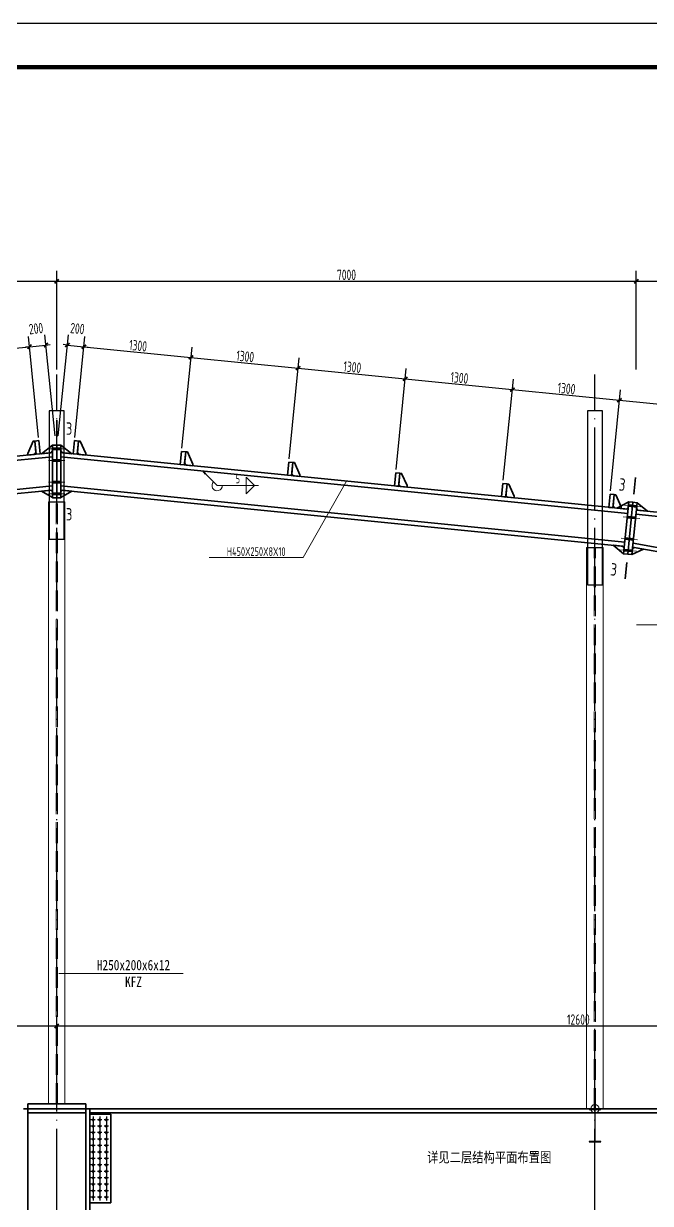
# Model space of a CAD drawing. Extents: x 19118 to 566552, y -1188739 to 92943.
# Drawn here: x 161903 to 177042, y -936122 to -907626 of the extents above; entities that cross this region are included whole.
import ezdxf
from ezdxf.enums import TextEntityAlignment as Align

# ---------------------------------------------------------------- set-up
doc = ezdxf.new("R2010")
doc.units = 0
doc.header["$LTSCALE"] = 1000
doc.header["$MEASUREMENT"] = 0
doc.linetypes.add('DASH', pattern=[0.35, 0.25, -0.1])
doc.linetypes.add('DOTE', pattern=[2.42, 2, -0.2, 0.02, -0.2])
doc.layers.get('0').update_dxf_attribs({"linetype": 'CONTINUOUS'})
doc.layers.get('Defpoints').update_dxf_attribs({"linetype": 'CONTINUOUS'})
for name, color, linetype in [('10', 7, 'CONTINUOUS'), ('510', 253, 'CONTINUOUS'), ('BEAM_CON', 4, 'CONTINUOUS'), ('DOTE', 9, 'DOTE'), ('PUB_TITLE', 4, 'CONTINUOUS'), ('水平支撑', 4, 'CONTINUOUS')]:
    doc.layers.add(name, color=color, linetype=linetype)
for name, color, linetype, lineweight in [('114', 2, 'CONTINUOUS', 18), ('14', 2, 'CONTINUOUS', 35), ('字符串标注', 9, 'CONTINUOUS', 18), ('尺寸标注', 9, 'CONTINUOUS', 18), ('尺寸标注-12', 2, 'CONTINUOUS', 35), ('柱子', 3, 'CONTINUOUS', 35), ('焊缝标注', 9, 'CONTINUOUS', 18), ('索引符号标注', 9, 'CONTINUOUS', 18)]:
    doc.layers.add(name, color=color, linetype=linetype, lineweight=lineweight)
doc.layers.add('柱构件', color=7, linetype='CONTINUOUS', lineweight=25, true_color=0xffff94)
doc.styles.add('PkpmHz', font='Pkpmeng', dxfattribs={"width": 0.7, "bigfont": 'hztxt'})
doc.styles.add('宋体', font='SimSun.ttf', dxfattribs={"width": 0.8})
doc.dimstyles.new('Pkpm_1.00', dxfattribs={"dimtxt": 250, "dimasz": 100, "dimexe": 250, "dimexo": 0.0625, "dimgap": 30, "dimtad": 1, "dimdec": 0, "dimrnd": 5, "dimzin": 0, "dimdsep": 46, "dimtxsty": 'PkpmHz', "dimblk1": 'ARCHTICK', "dimblk2": 'ARCHTICK', "dimsah": 1, "dimcen": 0.09, "dimadec": 0, "dimazin": 0, "dimtfac": 1, "dimtdec": 0, "dimtmove": 2, "dimatfit": 1, "dimfxl": 1, "dimtolj": 1, "dimtzin": 0, "dimarcsym": 0})

# ---------------------------------------------------------------- blocks, each defined once
blk = doc.blocks.new('_ArchTick')
at = {"color": 0, "linetype": 'ByBlock', "const_width": 0.4}
blk.add_lwpolyline([(-0.5, -0.5), (0.5, 0.5)], dxfattribs=at)
blk = doc.blocks.new('*D74')
at = {"layer": 'Defpoints', "color": 0, "linetype": 'Continuous'}
for p in [(159462, -933837), (162702, -933837), (162702, -949177)]:
    blk.add_point(p, dxfattribs=at)
at = {"layer": '尺寸标注', "color": 0, "linetype": 'Continuous', "lineweight": -2}
for p, q in [((160162, -933837), (159212, -933837)), ((159462, -949177), (159462, -933837)), ((160162, -949177), (159212, -949177))]:
    blk.add_line(p, q, dxfattribs=at)
at = {"layer": '尺寸标注', "color": 0, "linetype": 'Continuous', "lineweight": -2, "xscale": 100, "yscale": 100, "zscale": 100}
for p, rotation in [((159462, -933837), 90), ((159462, -949177), 270)]:
    blk.add_blockref('_ArchTick', p, dxfattribs=dict(at, rotation=rotation))
at = {"layer": '尺寸标注', "color": 0, "linetype": 'Continuous', "insert": (159307, -941507), "char_height": 250, "attachment_point": 5, "rotation": 90, "style": 'PkpmHz'}
blk.add_mtext('\\A1;7800', dxfattribs=at)
blk = doc.blocks.new('*D78')
at = {"layer": 'Defpoints', "color": 0, "linetype": 'Continuous'}
for p in [(162702, -931837), (136702, -933837), (162702, -933837)]:
    blk.add_point(p, dxfattribs=at)
at = {"layer": '尺寸标注', "color": 0, "linetype": 'Continuous', "lineweight": -2}
for p, q in [((136702, -933537), (136702, -931587)), ((136702, -931837), (162702, -931837)), ((162702, -933537), (162702, -931587))]:
    blk.add_line(p, q, dxfattribs=at)
at = {"layer": '尺寸标注', "color": 0, "linetype": 'Continuous', "lineweight": -2, "xscale": 100, "yscale": 100, "zscale": 100, "rotation": 180}
blk.add_blockref('_ArchTick', (136702, -931837), dxfattribs=at)
at = {"layer": '尺寸标注', "color": 0, "linetype": 'Continuous', "lineweight": -2, "xscale": 100, "yscale": 100, "zscale": 100}
blk.add_blockref('_ArchTick', (162702, -931837), dxfattribs=at)
at = {"layer": '尺寸标注', "color": 0, "linetype": 'Continuous', "insert": (149702, -931682), "char_height": 250, "attachment_point": 5, "style": 'PkpmHz'}
blk.add_mtext('\\A1;13000', dxfattribs=at)
blk = doc.blocks.new('*D79')
at = {"layer": 'Defpoints', "color": 0, "linetype": 'Continuous'}
for p in [(187902, -931837), (162702, -933837), (187902, -933837)]:
    blk.add_point(p, dxfattribs=at)
at = {"layer": '尺寸标注', "color": 0, "linetype": 'Continuous', "lineweight": -2}
for p, q in [((162702, -933537), (162702, -931587)), ((162702, -931837), (187902, -931837)), ((187902, -933537), (187902, -931587))]:
    blk.add_line(p, q, dxfattribs=at)
at = {"layer": '尺寸标注', "color": 0, "linetype": 'Continuous', "lineweight": -2, "xscale": 100, "yscale": 100, "zscale": 100, "rotation": 180}
blk.add_blockref('_ArchTick', (162702, -931837), dxfattribs=at)
at = {"layer": '尺寸标注', "color": 0, "linetype": 'Continuous', "lineweight": -2, "xscale": 100, "yscale": 100, "zscale": 100}
blk.add_blockref('_ArchTick', (187902, -931837), dxfattribs=at)
at = {"layer": '尺寸标注', "color": 0, "linetype": 'Continuous', "insert": (175302, -931682), "char_height": 250, "attachment_point": 5, "style": 'PkpmHz'}
blk.add_mtext('\\A1;12600', dxfattribs=at)
blk = doc.blocks.new('*D100')
at = {"layer": 'Defpoints', "color": 0, "linetype": 'Continuous'}
for p in [(162046, -915430), (162304, -918017), (159717, -918276)]:
    blk.add_point(p, dxfattribs=at)
at = {"layer": '尺寸标注-12', "color": 0, "linetype": 'Continuous', "lineweight": -2}
for p, q in [((162265, -917619), (162021, -915181)), ((159677, -917878), (159434, -915440)), ((159459, -915688), (162046, -915430))]:
    blk.add_line(p, q, dxfattribs=at)
at = {"layer": '尺寸标注-12', "color": 0, "linetype": 'Continuous', "lineweight": -2, "xscale": 100, "yscale": 100, "zscale": 100}
for p, rotation in [((162046, -915430), 5.710593224278472), ((159459, -915688), 185.7105932242785)]:
    blk.add_blockref('_ArchTick', p, dxfattribs=dict(at, rotation=rotation))
at = {"layer": '尺寸标注-12', "color": 0, "linetype": 'Continuous', "lineweight": 18, "insert": (160737, -915405), "char_height": 250, "attachment_point": 5, "rotation": 5.7106, "style": 'PkpmHz'}
blk.add_mtext('\\A1;1300', dxfattribs=at)
blk = doc.blocks.new('*D101')
at = {"layer": 'Defpoints', "color": 0, "linetype": 'Continuous'}
for p in [(162444, -915390), (162304, -918017), (162702, -917977)]:
    blk.add_point(p, dxfattribs=at)
at = {"layer": '尺寸标注-12', "color": 0, "linetype": 'Continuous', "lineweight": -2}
for p, q in [((162265, -917619), (162021, -915181)), ((162663, -917579), (162419, -915141)), ((162046, -915430), (161946, -915440)), ((162046, -915430), (162444, -915390)), ((162444, -915390), (162543, -915380))]:
    blk.add_line(p, q, dxfattribs=at)
at = {"layer": '尺寸标注-12', "color": 0, "linetype": 'Continuous', "lineweight": -2, "xscale": 100, "yscale": 100, "zscale": 100}
for p, rotation in [((162046, -915430), 5.710505959786545), ((162444, -915390), 185.7105059597865)]:
    blk.add_blockref('_ArchTick', p, dxfattribs=dict(at, rotation=rotation))
at = {"layer": '尺寸标注-12', "color": 0, "linetype": 'Continuous', "lineweight": 18, "insert": (162203, -914992), "char_height": 250, "attachment_point": 5, "rotation": 5.7105, "style": 'PkpmHz'}
blk.add_mtext('\\A1;200', dxfattribs=at)
blk = doc.blocks.new('*D102')
at = {"layer": 'Defpoints', "color": 0, "linetype": 'Continuous'}
for p in [(163359, -915430), (162702, -917977), (163100, -918017)]:
    blk.add_point(p, dxfattribs=at)
at = {"layer": '尺寸标注-12', "color": 0, "linetype": 'Continuous', "lineweight": -2}
for p, q in [((162742, -917579), (162986, -915141)), ((163140, -917619), (163384, -915181)), ((162961, -915390), (162862, -915380)), ((162961, -915390), (163359, -915430)), ((163359, -915430), (163459, -915440))]:
    blk.add_line(p, q, dxfattribs=at)
at = {"layer": '尺寸标注-12', "color": 0, "linetype": 'Continuous', "lineweight": -2, "xscale": 100, "yscale": 100, "zscale": 100}
for p, rotation in [((162961, -915390), 354.2894940402135), ((163359, -915430), 174.2894940402134)]:
    blk.add_blockref('_ArchTick', p, dxfattribs=dict(at, rotation=rotation))
at = {"layer": '尺寸标注-12', "color": 0, "linetype": 'Continuous', "lineweight": 18, "insert": (163202, -914992), "char_height": 250, "attachment_point": 5, "rotation": 354.2895, "style": 'PkpmHz'}
blk.add_mtext('\\A1;200', dxfattribs=at)
blk = doc.blocks.new('*D103')
at = {"layer": 'Defpoints', "color": 0, "linetype": 'Continuous'}
for p in [(165946, -915688), (163100, -918017), (165687, -918276)]:
    blk.add_point(p, dxfattribs=at)
at = {"layer": '尺寸标注-12', "color": 0, "linetype": 'Continuous', "lineweight": -2}
for p, q in [((163140, -917619), (163384, -915181)), ((163359, -915430), (165946, -915688)), ((165727, -917878), (165971, -915440))]:
    blk.add_line(p, q, dxfattribs=at)
at = {"layer": '尺寸标注-12', "color": 0, "linetype": 'Continuous', "lineweight": -2, "xscale": 100, "yscale": 100, "zscale": 100}
for p, rotation in [((163359, -915430), 174.2894067757216), ((165946, -915688), 354.2894067757215)]:
    blk.add_blockref('_ArchTick', p, dxfattribs=dict(at, rotation=rotation))
at = {"layer": '尺寸标注-12', "color": 0, "linetype": 'Continuous', "lineweight": 18, "insert": (164668, -915405), "char_height": 250, "attachment_point": 5, "rotation": 354.2894, "style": 'PkpmHz'}
blk.add_mtext('\\A1;1300', dxfattribs=at)
blk = doc.blocks.new('*D104')
at = {"layer": 'Defpoints', "color": 0, "linetype": 'Continuous'}
for p in [(168533, -915947), (165687, -918276), (168275, -918534)]:
    blk.add_point(p, dxfattribs=at)
at = {"layer": '尺寸标注-12', "color": 0, "linetype": 'Continuous', "lineweight": -2}
for p, q in [((165727, -917878), (165971, -915440)), ((165946, -915688), (168533, -915947)), ((168314, -918136), (168558, -915698))]:
    blk.add_line(p, q, dxfattribs=at)
at = {"layer": '尺寸标注-12', "color": 0, "linetype": 'Continuous', "lineweight": -2, "xscale": 100, "yscale": 100, "zscale": 100}
for p, rotation in [((165946, -915688), 174.2894067757216), ((168533, -915947), 354.2894067757215)]:
    blk.add_blockref('_ArchTick', p, dxfattribs=dict(at, rotation=rotation))
at = {"layer": '尺寸标注-12', "color": 0, "linetype": 'Continuous', "lineweight": 18, "insert": (167255, -915664), "char_height": 250, "attachment_point": 5, "rotation": 354.2894, "style": 'PkpmHz'}
blk.add_mtext('\\A1;1300', dxfattribs=at)
blk = doc.blocks.new('*D105')
at = {"layer": 'Defpoints', "color": 0, "linetype": 'Continuous'}
for p in [(171120, -916206), (168275, -918534), (170862, -918793)]:
    blk.add_point(p, dxfattribs=at)
at = {"layer": '尺寸标注-12', "color": 0, "linetype": 'Continuous', "lineweight": -2}
for p, q in [((168314, -918136), (168558, -915698)), ((168533, -915947), (171120, -916206)), ((170901, -918395), (171145, -915957))]:
    blk.add_line(p, q, dxfattribs=at)
at = {"layer": '尺寸标注-12', "color": 0, "linetype": 'Continuous', "lineweight": -2, "xscale": 100, "yscale": 100, "zscale": 100}
for p, rotation in [((168533, -915947), 174.2894067757216), ((171120, -916206), 354.2894067757215)]:
    blk.add_blockref('_ArchTick', p, dxfattribs=dict(at, rotation=rotation))
at = {"layer": '尺寸标注-12', "color": 0, "linetype": 'Continuous', "lineweight": 18, "insert": (169842, -915922), "char_height": 250, "attachment_point": 5, "rotation": 354.2894, "style": 'PkpmHz'}
blk.add_mtext('\\A1;1300', dxfattribs=at)
blk = doc.blocks.new('*D106')
at = {"layer": 'Defpoints', "color": 0, "linetype": 'Continuous'}
for p in [(173707, -916465), (170862, -918793), (173449, -919052)]:
    blk.add_point(p, dxfattribs=at)
at = {"layer": '尺寸标注-12', "color": 0, "linetype": 'Continuous', "lineweight": -2}
for p, q in [((170901, -918395), (171145, -915957)), ((171120, -916206), (173707, -916465)), ((173489, -918654), (173732, -916216))]:
    blk.add_line(p, q, dxfattribs=at)
at = {"layer": '尺寸标注-12', "color": 0, "linetype": 'Continuous', "lineweight": -2, "xscale": 100, "yscale": 100, "zscale": 100}
for p, rotation in [((171120, -916206), 174.2894067757216), ((173707, -916465), 354.2894067757215)]:
    blk.add_blockref('_ArchTick', p, dxfattribs=dict(at, rotation=rotation))
at = {"layer": '尺寸标注-12', "color": 0, "linetype": 'Continuous', "lineweight": 18, "insert": (172429, -916181), "char_height": 250, "attachment_point": 5, "rotation": 354.2894, "style": 'PkpmHz'}
blk.add_mtext('\\A1;1300', dxfattribs=at)
blk = doc.blocks.new('*D107')
at = {"layer": 'Defpoints', "color": 0, "linetype": 'Continuous'}
for p in [(176295, -916723), (173449, -919052), (176036, -919310)]:
    blk.add_point(p, dxfattribs=at)
at = {"layer": '尺寸标注-12', "color": 0, "linetype": 'Continuous', "lineweight": -2}
for p, q in [((173489, -918654), (173732, -916216)), ((173707, -916465), (176295, -916723)), ((176076, -918912), (176319, -916475))]:
    blk.add_line(p, q, dxfattribs=at)
at = {"layer": '尺寸标注-12', "color": 0, "linetype": 'Continuous', "lineweight": -2, "xscale": 100, "yscale": 100, "zscale": 100}
for p, rotation in [((173707, -916465), 174.2894067757216), ((176295, -916723), 354.2894067757215)]:
    blk.add_blockref('_ArchTick', p, dxfattribs=dict(at, rotation=rotation))
at = {"layer": '尺寸标注-12', "color": 0, "linetype": 'Continuous', "lineweight": 18, "insert": (175016, -916440), "char_height": 250, "attachment_point": 5, "rotation": 354.2894, "style": 'PkpmHz'}
blk.add_mtext('\\A1;1300', dxfattribs=at)
blk = doc.blocks.new('*D108')
at = {"layer": 'Defpoints', "color": 0, "linetype": 'Continuous'}
for p in [(178882, -916982), (176036, -919310), (178623, -919569)]:
    blk.add_point(p, dxfattribs=at)
at = {"layer": '尺寸标注-12', "color": 0, "linetype": 'Continuous', "lineweight": -2}
for p, q in [((176076, -918912), (176319, -916475)), ((176295, -916723), (178882, -916982)), ((178663, -919171), (178907, -916733))]:
    blk.add_line(p, q, dxfattribs=at)
at = {"layer": '尺寸标注-12', "color": 0, "linetype": 'Continuous', "lineweight": -2, "xscale": 100, "yscale": 100, "zscale": 100}
for p, rotation in [((176295, -916723), 174.2894067757216), ((178882, -916982), 354.2894067757215)]:
    blk.add_blockref('_ArchTick', p, dxfattribs=dict(at, rotation=rotation))
at = {"layer": '尺寸标注-12', "color": 0, "linetype": 'Continuous', "lineweight": 18, "insert": (177604, -916698), "char_height": 250, "attachment_point": 5, "rotation": 354.2894, "style": 'PkpmHz'}
blk.add_mtext('\\A1;1300', dxfattribs=at)
blk = doc.blocks.new('*D38')
at = {"layer": 'Defpoints', "color": 0, "linetype": 'Continuous'}
for p in [(162702, -913849), (148702, -915977), (162702, -915977)]:
    blk.add_point(p, dxfattribs=at)
at = {"layer": '尺寸标注', "color": 0, "linetype": 'Continuous', "lineweight": -2}
for p, q in [((148702, -915977), (148702, -913599)), ((162702, -915977), (162702, -913599)), ((148702, -913849), (162702, -913849))]:
    blk.add_line(p, q, dxfattribs=at)
at = {"layer": '尺寸标注', "color": 0, "linetype": 'Continuous', "lineweight": -2, "xscale": 100, "yscale": 100, "zscale": 100, "rotation": 180}
blk.add_blockref('_ArchTick', (148702, -913849), dxfattribs=at)
at = {"layer": '尺寸标注', "color": 0, "linetype": 'Continuous', "lineweight": -2, "xscale": 100, "yscale": 100, "zscale": 100}
blk.add_blockref('_ArchTick', (162702, -913849), dxfattribs=at)
at = {"layer": '尺寸标注', "color": 0, "linetype": 'Continuous', "insert": (155702, -913694), "char_height": 250, "attachment_point": 5, "style": 'PkpmHz'}
blk.add_mtext('\\A1;7000', dxfattribs=at)
blk = doc.blocks.new('*D39')
at = {"layer": 'Defpoints', "color": 0, "linetype": 'Continuous'}
for p in [(176702, -913849), (162702, -915977), (176702, -915977)]:
    blk.add_point(p, dxfattribs=at)
at = {"layer": '尺寸标注', "color": 0, "linetype": 'Continuous', "lineweight": -2}
for p, q in [((162702, -915977), (162702, -913599)), ((176702, -915977), (176702, -913599)), ((162702, -913849), (176702, -913849))]:
    blk.add_line(p, q, dxfattribs=at)
at = {"layer": '尺寸标注', "color": 0, "linetype": 'Continuous', "lineweight": -2, "xscale": 100, "yscale": 100, "zscale": 100, "rotation": 180}
blk.add_blockref('_ArchTick', (162702, -913849), dxfattribs=at)
at = {"layer": '尺寸标注', "color": 0, "linetype": 'Continuous', "lineweight": -2, "xscale": 100, "yscale": 100, "zscale": 100}
blk.add_blockref('_ArchTick', (176702, -913849), dxfattribs=at)
at = {"layer": '尺寸标注', "color": 0, "linetype": 'Continuous', "insert": (169702, -913694), "char_height": 250, "attachment_point": 5, "style": 'PkpmHz'}
blk.add_mtext('\\A1;7000', dxfattribs=at)
blk = doc.blocks.new('*D40')
at = {"layer": 'Defpoints', "color": 0, "linetype": 'Continuous'}
for p in [(188102, -913849), (176702, -915977), (188102, -915977)]:
    blk.add_point(p, dxfattribs=at)
at = {"layer": '尺寸标注', "color": 0, "linetype": 'Continuous', "lineweight": -2}
for p, q in [((176702, -915977), (176702, -913599)), ((188102, -915977), (188102, -913599)), ((176702, -913849), (188102, -913849))]:
    blk.add_line(p, q, dxfattribs=at)
at = {"layer": '尺寸标注', "color": 0, "linetype": 'Continuous', "lineweight": -2, "xscale": 100, "yscale": 100, "zscale": 100, "rotation": 180}
blk.add_blockref('_ArchTick', (176702, -913849), dxfattribs=at)
at = {"layer": '尺寸标注', "color": 0, "linetype": 'Continuous', "lineweight": -2, "xscale": 100, "yscale": 100, "zscale": 100}
blk.add_blockref('_ArchTick', (188102, -913849), dxfattribs=at)
at = {"layer": '尺寸标注', "color": 0, "linetype": 'Continuous', "insert": (182402, -913694), "char_height": 250, "attachment_point": 5, "style": 'PkpmHz'}
blk.add_mtext('\\A1;5700', dxfattribs=at)

msp = doc.modelspace()

# ---------------------------------------------------------------- hatches: boundary and pattern name
at = {"layer": '10'}
for points in [[(163582.33, -934067.43), (163556.08, -934101.55), (163582.33, -934135.68), (163608.58, -934101.55), (163582.33, -934067.43)], [(163742.33, -934067.43), (163716.08, -934101.55), (163742.33, -934135.68), (163768.58, -934101.55), (163742.33, -934067.43)], [(163902.33, -934067.43), (163876.08, -934101.55), (163902.33, -934135.68), (163928.58, -934101.55), (163902.33, -934067.43)], [(163582.33, -934223.35), (163556.08, -934257.48), (163582.33, -934291.6), (163608.58, -934257.48), (163582.33, -934223.35)], [(163582.33, -934379.27), (163556.08, -934413.4), (163582.33, -934447.52), (163608.58, -934413.4), (163582.33, -934379.27)], [(163742.33, -934223.35), (163716.08, -934257.48), (163742.33, -934291.6), (163768.58, -934257.48), (163742.33, -934223.35)], [(163742.33, -934379.27), (163716.08, -934413.4), (163742.33, -934447.52), (163768.58, -934413.4), (163742.33, -934379.27)], [(163902.33, -934223.35), (163876.08, -934257.48), (163902.33, -934291.6), (163928.58, -934257.48), (163902.33, -934223.35)], [(163902.33, -934379.27), (163876.08, -934413.4), (163902.33, -934447.52), (163928.58, -934413.4), (163902.33, -934379.27)], [(163582.33, -934535.19), (163556.08, -934569.32), (163582.33, -934603.44), (163608.58, -934569.32), (163582.33, -934535.19)], [(163742.33, -934535.19), (163716.08, -934569.32), (163742.33, -934603.44), (163768.58, -934569.32), (163742.33, -934535.19)], [(163902.33, -934535.19), (163876.08, -934569.32), (163902.33, -934603.44), (163928.58, -934569.32), (163902.33, -934535.19)], [(163582.33, -934691.11), (163556.08, -934725.24), (163582.33, -934759.36), (163608.58, -934725.24), (163582.33, -934691.11)], [(163582.33, -934847.04), (163556.08, -934881.16), (163582.33, -934915.29), (163608.58, -934881.16), (163582.33, -934847.04)], [(163742.33, -934691.11), (163716.08, -934725.24), (163742.33, -934759.36), (163768.58, -934725.24), (163742.33, -934691.11)], [(163742.33, -934847.04), (163716.08, -934881.16), (163742.33, -934915.29), (163768.58, -934881.16), (163742.33, -934847.04)], [(163902.33, -934691.11), (163876.08, -934725.24), (163902.33, -934759.36), (163928.58, -934725.24), (163902.33, -934691.11)], [(163902.33, -934847.04), (163876.08, -934881.16), (163902.33, -934915.29), (163928.58, -934881.16), (163902.33, -934847.04)], [(163582.33, -935002.95), (163556.08, -935037.08), (163582.33, -935071.2), (163608.58, -935037.08), (163582.33, -935002.95)], [(163582.33, -935158.88), (163556.08, -935193), (163582.33, -935227.13), (163608.58, -935193), (163582.33, -935158.88)], [(163742.33, -935002.95), (163716.08, -935037.08), (163742.33, -935071.2), (163768.58, -935037.08), (163742.33, -935002.95)], [(163742.33, -935158.88), (163716.08, -935193), (163742.33, -935227.13), (163768.58, -935193), (163742.33, -935158.88)], [(163902.33, -935002.95), (163876.08, -935037.08), (163902.33, -935071.2), (163928.58, -935037.08), (163902.33, -935002.95)], [(163902.33, -935158.88), (163876.08, -935193), (163902.33, -935227.13), (163928.58, -935193), (163902.33, -935158.88)], [(163582.33, -935314.8), (163556.08, -935348.92), (163582.33, -935383.04), (163608.58, -935348.92), (163582.33, -935314.8)], [(163582.33, -935470.71), (163556.08, -935504.84), (163582.33, -935538.96), (163608.58, -935504.84), (163582.33, -935470.71)], [(163742.33, -935314.8), (163716.08, -935348.92), (163742.33, -935383.04), (163768.58, -935348.92), (163742.33, -935314.8)], [(163742.33, -935470.71), (163716.08, -935504.84), (163742.33, -935538.96), (163768.58, -935504.84), (163742.33, -935470.71)], [(163902.33, -935314.8), (163876.08, -935348.92), (163902.33, -935383.04), (163928.58, -935348.92), (163902.33, -935314.8)], [(163902.33, -935470.71), (163876.08, -935504.84), (163902.33, -935538.96), (163928.58, -935504.84), (163902.33, -935470.71)], [(163582.33, -935626.64), (163556.08, -935660.76), (163582.33, -935694.89), (163608.58, -935660.76), (163582.33, -935626.64)], [(163582.33, -935782.55), (163556.08, -935816.68), (163582.33, -935850.8), (163608.58, -935816.68), (163582.33, -935782.55)], [(163742.33, -935626.64), (163716.08, -935660.76), (163742.33, -935694.89), (163768.58, -935660.76), (163742.33, -935626.64)], [(163742.33, -935782.55), (163716.08, -935816.68), (163742.33, -935850.8), (163768.58, -935816.68), (163742.33, -935782.55)], [(163902.33, -935626.64), (163876.08, -935660.76), (163902.33, -935694.89), (163928.58, -935660.76), (163902.33, -935626.64)], [(163902.33, -935782.55), (163876.08, -935816.68), (163902.33, -935850.8), (163928.58, -935816.68), (163902.33, -935782.55)], [(163582.33, -935938.48), (163556.08, -935972.6), (163582.33, -936006.73), (163608.58, -935972.6), (163582.33, -935938.48)], [(163742.33, -935938.48), (163716.08, -935972.6), (163742.33, -936006.73), (163768.58, -935972.6), (163742.33, -935938.48)], [(163902.33, -935938.48), (163876.08, -935972.6), (163902.33, -936006.73), (163928.58, -935972.6), (163902.33, -935938.48)]]:
    msp.add_hatch(color=1, dxfattribs=at).paths.add_polyline_path(points)
at = {"layer": '焊缝标注'}
msp.add_hatch(color=256, dxfattribs=at).paths.add_polyline_path([(166225.12, -918429.87), (166284.99, -918511.35), (166306.26, -918490.2)])

# ---------------------------------------------------------------- linework, layer by layer
for p, q in [((162502.33, -919177.07), (162902.33, -919177.07)), ((175502.33, -920281.57), (175902.33, -920281.57)), ((175502.33, -933837.08), (175902.33, -933837.08))]:
    msp.add_line(p, q)
at = {"layer": '10', "color": 7, "lineweight": 35, "ltscale": 100}
for p, q in [((162702.35, -917207.08), (162702.35, -917607.07)), ((176680.44, -918590.99), (176640.64, -918989.01)), ((162702.35, -919677.07), (162702.35, -919277.07)), ((176435.68, -921038.79), (176475.48, -920640.77))]:
    msp.add_line(p, q, dxfattribs=at)
at = {"layer": '10', "ltscale": 100}
for p, q in [((163634.83, -934101.55), (163529.83, -934101.55)), ((163582.33, -934022.8), (163582.33, -934180.31)), ((163794.83, -934101.55), (163689.83, -934101.55)), ((163742.33, -934022.8), (163742.33, -934180.31)), ((163954.83, -934101.55), (163849.83, -934101.55)), ((163902.33, -934022.8), (163902.33, -934180.31)), ((163634.83, -934257.48), (163529.83, -934257.48)), ((163582.33, -934178.73), (163582.33, -934336.23)), ((163582.33, -934334.65), (163582.33, -934492.15)), ((163794.83, -934257.48), (163689.83, -934257.48)), ((163742.33, -934178.73), (163742.33, -934336.23)), ((163742.33, -934334.65), (163742.33, -934492.15)), ((163954.83, -934257.48), (163849.83, -934257.48)), ((163902.33, -934178.73), (163902.33, -934336.23)), ((163902.33, -934334.65), (163902.33, -934492.15)), ((163634.83, -934413.4), (163529.83, -934413.4)), ((163634.83, -934569.32), (163529.83, -934569.32)), ((163582.33, -934490.57), (163582.33, -934648.07)), ((163582.33, -934646.49), (163582.33, -934803.99)), ((163794.83, -934413.4), (163689.83, -934413.4)), ((163794.83, -934569.32), (163689.83, -934569.32)), ((163742.33, -934490.57), (163742.33, -934648.07)), ((163742.33, -934646.49), (163742.33, -934803.99)), ((163954.83, -934413.4), (163849.83, -934413.4)), ((163954.83, -934569.32), (163849.83, -934569.32)), ((163902.33, -934490.57), (163902.33, -934648.07)), ((163902.33, -934646.49), (163902.33, -934803.99)), ((163634.83, -934725.24), (163529.83, -934725.24)), ((163634.83, -934881.16), (163529.83, -934881.16)), ((163582.33, -934802.41), (163582.33, -934959.91)), ((163582.33, -934958.33), (163582.33, -935115.83)), ((163794.83, -934725.24), (163689.83, -934725.24)), ((163794.83, -934881.16), (163689.83, -934881.16)), ((163742.33, -934802.41), (163742.33, -934959.91)), ((163742.33, -934958.33), (163742.33, -935115.83)), ((163954.83, -934725.24), (163849.83, -934725.24)), ((163954.83, -934881.16), (163849.83, -934881.16)), ((163902.33, -934802.41), (163902.33, -934959.91)), ((163902.33, -934958.33), (163902.33, -935115.83)), ((163634.83, -935037.08), (163529.83, -935037.08)), ((163634.83, -935193), (163529.83, -935193)), ((163582.33, -935114.25), (163582.33, -935271.75)), ((163794.83, -935037.08), (163689.83, -935037.08)), ((163794.83, -935193), (163689.83, -935193)), ((163742.33, -935114.25), (163742.33, -935271.75)), ((163954.83, -935037.08), (163849.83, -935037.08)), ((163954.83, -935193), (163849.83, -935193)), ((163902.33, -935114.25), (163902.33, -935271.75)), ((163634.83, -935348.92), (163529.83, -935348.92)), ((163634.83, -935504.84), (163529.83, -935504.84)), ((163582.33, -935270.17), (163582.33, -935427.67)), ((163582.33, -935426.09), (163582.33, -935583.59)), ((163794.83, -935348.92), (163689.83, -935348.92)), ((163794.83, -935504.84), (163689.83, -935504.84)), ((163742.33, -935270.17), (163742.33, -935427.67)), ((163742.33, -935426.09), (163742.33, -935583.59)), ((163954.83, -935348.92), (163849.83, -935348.92)), ((163954.83, -935504.84), (163849.83, -935504.84)), ((163902.33, -935270.17), (163902.33, -935427.67)), ((163902.33, -935426.09), (163902.33, -935583.59)), ((163634.83, -935660.76), (163529.83, -935660.76)), ((163634.83, -935816.68), (163529.83, -935816.68)), ((163582.33, -935582.01), (163582.33, -935739.51)), ((163582.33, -935737.93), (163582.33, -935895.43)), ((163794.83, -935660.76), (163689.83, -935660.76)), ((163794.83, -935816.68), (163689.83, -935816.68)), ((163742.33, -935582.01), (163742.33, -935739.51)), ((163742.33, -935737.93), (163742.33, -935895.43)), ((163954.83, -935660.76), (163849.83, -935660.76)), ((163954.83, -935816.68), (163849.83, -935816.68)), ((163902.33, -935582.01), (163902.33, -935739.51)), ((163902.33, -935737.93), (163902.33, -935895.43)), ((163634.83, -935972.6), (163529.83, -935972.6)), ((163582.33, -935893.85), (163582.33, -936051.35)), ((163794.83, -935972.6), (163689.83, -935972.6)), ((163742.33, -935893.85), (163742.33, -936051.35)), ((163954.83, -935972.6), (163849.83, -935972.6)), ((163902.33, -935893.85), (163902.33, -936051.35))]:
    msp.add_line(p, q, dxfattribs=at)
at = {"layer": '10', "color": 1, "linetype": 'Continuous'}
for points in [[(163582.33, -934067.43), (163556.08, -934101.55), (163582.33, -934135.68), (163608.58, -934101.55)], [(163742.33, -934067.43), (163716.08, -934101.55), (163742.33, -934135.68), (163768.58, -934101.55)], [(163902.33, -934067.43), (163876.08, -934101.55), (163902.33, -934135.68), (163928.58, -934101.55)], [(163582.33, -934223.35), (163556.08, -934257.48), (163582.33, -934291.6), (163608.58, -934257.48)], [(163582.33, -934379.27), (163556.08, -934413.4), (163582.33, -934447.52), (163608.58, -934413.4)], [(163742.33, -934223.35), (163716.08, -934257.48), (163742.33, -934291.6), (163768.58, -934257.48)], [(163742.33, -934379.27), (163716.08, -934413.4), (163742.33, -934447.52), (163768.58, -934413.4)], [(163902.33, -934223.35), (163876.08, -934257.48), (163902.33, -934291.6), (163928.58, -934257.48)], [(163902.33, -934379.27), (163876.08, -934413.4), (163902.33, -934447.52), (163928.58, -934413.4)], [(163582.33, -934535.19), (163556.08, -934569.32), (163582.33, -934603.44), (163608.58, -934569.32)], [(163742.33, -934535.19), (163716.08, -934569.32), (163742.33, -934603.44), (163768.58, -934569.32)], [(163902.33, -934535.19), (163876.08, -934569.32), (163902.33, -934603.44), (163928.58, -934569.32)], [(163582.33, -934691.11), (163556.08, -934725.24), (163582.33, -934759.36), (163608.58, -934725.24)], [(163582.33, -934847.04), (163556.08, -934881.16), (163582.33, -934915.29), (163608.58, -934881.16)], [(163742.33, -934691.11), (163716.08, -934725.24), (163742.33, -934759.36), (163768.58, -934725.24)], [(163742.33, -934847.04), (163716.08, -934881.16), (163742.33, -934915.29), (163768.58, -934881.16)], [(163902.33, -934691.11), (163876.08, -934725.24), (163902.33, -934759.36), (163928.58, -934725.24)], [(163902.33, -934847.04), (163876.08, -934881.16), (163902.33, -934915.29), (163928.58, -934881.16)], [(163582.33, -935002.95), (163556.08, -935037.08), (163582.33, -935071.2), (163608.58, -935037.08)], [(163582.33, -935158.88), (163556.08, -935193), (163582.33, -935227.13), (163608.58, -935193)], [(163742.33, -935002.95), (163716.08, -935037.08), (163742.33, -935071.2), (163768.58, -935037.08)], [(163742.33, -935158.88), (163716.08, -935193), (163742.33, -935227.13), (163768.58, -935193)], [(163902.33, -935002.95), (163876.08, -935037.08), (163902.33, -935071.2), (163928.58, -935037.08)], [(163902.33, -935158.88), (163876.08, -935193), (163902.33, -935227.13), (163928.58, -935193)], [(163582.33, -935314.8), (163556.08, -935348.92), (163582.33, -935383.04), (163608.58, -935348.92)], [(163582.33, -935470.71), (163556.08, -935504.84), (163582.33, -935538.96), (163608.58, -935504.84)], [(163742.33, -935314.8), (163716.08, -935348.92), (163742.33, -935383.04), (163768.58, -935348.92)], [(163742.33, -935470.71), (163716.08, -935504.84), (163742.33, -935538.96), (163768.58, -935504.84)], [(163902.33, -935314.8), (163876.08, -935348.92), (163902.33, -935383.04), (163928.58, -935348.92)], [(163902.33, -935470.71), (163876.08, -935504.84), (163902.33, -935538.96), (163928.58, -935504.84)], [(163582.33, -935626.64), (163556.08, -935660.76), (163582.33, -935694.89), (163608.58, -935660.76)], [(163582.33, -935782.55), (163556.08, -935816.68), (163582.33, -935850.8), (163608.58, -935816.68)], [(163742.33, -935626.64), (163716.08, -935660.76), (163742.33, -935694.89), (163768.58, -935660.76)], [(163742.33, -935782.55), (163716.08, -935816.68), (163742.33, -935850.8), (163768.58, -935816.68)], [(163902.33, -935626.64), (163876.08, -935660.76), (163902.33, -935694.89), (163928.58, -935660.76)], [(163902.33, -935782.55), (163876.08, -935816.68), (163902.33, -935850.8), (163928.58, -935816.68)], [(163582.33, -935938.48), (163556.08, -935972.6), (163582.33, -936006.73), (163608.58, -935972.6)], [(163742.33, -935938.48), (163716.08, -935972.6), (163742.33, -936006.73), (163768.58, -935972.6)], [(163902.33, -935938.48), (163876.08, -935972.6), (163902.33, -936006.73), (163928.58, -935972.6)]]:
    msp.add_lwpolyline(points, close=True, dxfattribs=at)
at = {"layer": '114', "ltscale": 100}
for p, q in [((162502.35, -917897.07), (162902.35, -917897.07)), ((162502.35, -918177.59), (162902.35, -918177.59)), ((162502.35, -918701.08), (162902.35, -918701.08)), ((162502.35, -918981.57), (162902.35, -918981.57)), ((176412.79, -919257.67), (176810.8, -919297.47)), ((176384.92, -919536.29), (176782.94, -919576.09)), ((176333.19, -920053.71), (176731.19, -920093.51)), ((176305.32, -920332.32), (176703.33, -920372.12))]:
    msp.add_line(p, q, dxfattribs=at)
at = {"layer": '114', "color": 1, "lineweight": 70, "ltscale": 100}
for p, q in [((162602.35, -917897.07), (162802.35, -917897.07)), ((162602.35, -918177.59), (162802.35, -918177.59)), ((162602.35, -918701.08), (162802.35, -918701.08)), ((162602.35, -918981.57), (162802.35, -918981.57)), ((176512.29, -919267.62), (176711.3, -919287.52)), ((176484.42, -919546.24), (176683.44, -919566.14)), ((176432.68, -920063.66), (176631.69, -920083.56)), ((176404.82, -920342.27), (176603.83, -920362.16))]:
    msp.add_line(p, q, dxfattribs=at)
at = {"layer": '14', "ltscale": 100}
for p, q in [((162333.69, -918013.94), (162602.35, -917807.07)), ((162602.35, -919077.07), (162602.35, -917807.07)), ((162602.35, -917807.07), (162702.35, -917807.07)), ((162602.35, -917807.07), (162602.35, -917947.07)), ((162702.35, -919077.07), (162702.35, -917807.07)), ((162702.35, -917807.07), (162802.35, -917807.07)), ((162702.35, -917807.07), (162702.35, -919077.07)), ((162802.35, -917807.07), (162802.35, -919077.07)), ((162802.35, -917947.07), (162802.35, -917807.07)), ((162802.35, -917807.07), (163071.01, -918013.94)), ((162562.55, -917991.05), (162333.69, -918013.94)), ((162602.35, -917947.07), (162562.55, -917991.05)), ((162842.16, -917991.05), (162802.35, -917947.07)), ((163071.01, -918013.94), (162842.16, -917991.05)), ((162333.69, -918918.43), (162562.55, -918895.55)), ((162602.35, -919071.57), (162333.69, -918918.43)), ((162562.55, -918895.55), (162602.35, -918931.57)), ((162602.35, -918931.57), (162602.35, -919071.57)), ((162802.35, -918931.57), (162842.16, -918895.55)), ((163071.01, -918918.44), (162802.35, -919071.57)), ((162802.35, -919071.57), (162802.35, -918931.57)), ((162842.16, -918895.55), (163071.01, -918918.44)), ((162702.35, -919077.07), (162602.35, -919077.07)), ((162802.35, -919077.07), (162702.35, -919077.07)), ((176234.68, -919330.31), (176521.24, -919178.07)), ((176395.87, -920431.82), (176521.24, -919178.07)), ((176620.74, -919188.01), (176495.38, -920441.77)), ((176495.38, -920441.77), (176620.74, -919188.01)), ((176521.24, -919178.07), (176507.31, -919317.37)), ((176521.24, -919178.07), (176620.74, -919188.01)), ((176720.24, -919197.96), (176594.87, -920451.72)), ((176620.74, -919188.01), (176720.24, -919197.96)), ((176706.32, -919337.29), (176720.25, -919197.98)), ((176720.25, -919197.98), (176971, -919403.95)), ((176463.53, -919353.19), (176234.68, -919330.31)), ((176507.31, -919317.37), (176463.53, -919353.19)), ((176742.15, -919381.07), (176706.32, -919337.29)), ((176971, -919403.95), (176742.15, -919381.07)), ((176395.87, -920431.82), (176145.12, -920225.85)), ((176145.12, -920225.85), (176373.98, -920248.73)), ((176373.98, -920248.73), (176409.8, -920292.52)), ((176409.8, -920292.52), (176395.87, -920431.82)), ((176495.38, -920441.77), (176395.87, -920431.82)), ((176594.88, -920451.72), (176608.81, -920312.41)), ((176878.52, -920320.43), (176594.88, -920451.72)), ((176608.81, -920312.41), (176652.16, -920279.7)), ((176652.16, -920279.7), (176878.52, -920320.43)), ((176594.87, -920451.72), (176495.38, -920441.77)), ((162002.33, -933937.08), (162002.33, -933717.08)), ((162002.33, -933717.08), (163402.33, -933717.08)), ((163402.33, -933717.08), (163402.33, -933937.08)), ((162002.33, -933837.08), (163402.33, -933837.08)), ((163402.33, -933937.08), (162002.33, -933937.08)), ((163502.33, -936107.08), (163502.33, -933967.08)), ((163502.33, -933967.08), (164012.33, -933967.08)), ((164012.33, -933967.08), (164012.33, -936107.08)), ((164012.33, -936107.08), (163502.33, -936107.08))]:
    msp.add_line(p, q, dxfattribs=at)
at = {"layer": '510', "linetype": 'DASH', "lineweight": 5, "ltscale": 2}
for p, q in [((162686.33, -933717.08), (162686.33, -919177.07)), ((162718.33, -933717.08), (162718.33, -919177.07)), ((175686.33, -933837.08), (175686.33, -920281.57)), ((175718.33, -933837.08), (175718.33, -920281.57))]:
    msp.add_line(p, q, dxfattribs=at)
at = {"layer": 'BEAM_CON', "lineweight": 5}
for p, q in [((162502.33, -933717.08), (162502.33, -919177.07)), ((162902.33, -933717.08), (162902.33, -919177.07)), ((175502.33, -933837.08), (175502.33, -920281.57)), ((175902.33, -933837.08), (175902.33, -920281.57))]:
    msp.add_line(p, q, dxfattribs=at)
at = {"layer": 'DOTE', "color": 8}
for p, q in [((162702.33, -948421.75), (162702.33, -916101.05)), ((175702.33, -948421.75), (175702.33, -916101.05)), ((175702.33, -948421.75), (175702.33, -917511.7))]:
    msp.add_line(p, q, dxfattribs=at)
at = {"layer": 'PUB_TITLE'}
msp.add_lwpolyline([(77811.65, -969995.52), (210216.65, -969995.52), (210216.65, -907625.52), (77811.65, -907625.52)], close=True, dxfattribs=at)
at = {"layer": 'PUB_TITLE', "const_width": 105}
msp.add_lwpolyline([(80436.65, -968945.52), (209166.65, -968945.52), (209166.65, -908675.52), (80436.65, -908675.52)], close=True, dxfattribs=at)
at = {"layer": '字符串标注', "ltscale": 100}
for p, q in [((169702.33, -918677.08), (168658.81, -920520.25)), ((168658.81, -920520.25), (166383.81, -920520.25)), ((180205.8, -922147.21), (176705.8, -922147.21))]:
    msp.add_line(p, q, dxfattribs=at)
at = {"layer": '字符串标注'}
msp.add_line((162758.16, -930569.49), (165756.9, -930569.49), dxfattribs=at)
at = {"layer": '字符串标注', "ltscale": 100, "const_width": 10}
msp.add_lwpolyline([(169707.33, -918677.08, 1), (169697.33, -918677.08, 1)], format="xyb", close=True, dxfattribs=at)
at = {"layer": '字符串标注', "linetype": 'Continuous', "const_width": 10}
msp.add_lwpolyline([(162763.15, -930569.49, 1), (162753.15, -930569.49, 1)], format="xyb", close=True, dxfattribs=at)
at = {"layer": '尺寸标注-12', "ltscale": 100}
for p, q in [((162172.98, -917708.42), (162272.48, -917698.46)), ((162204.82, -918026.83), (162172.98, -917708.42)), ((162272.48, -917698.46), (162304.32, -918016.88)), ((163132.19, -917698.46), (163100.35, -918016.88)), ((163231.69, -917708.41), (163132.19, -917698.46)), ((163199.85, -918026.82), (163231.69, -917708.41)), ((162304.32, -918016.88), (162204.82, -918026.83)), ((163100.35, -918016.88), (163199.85, -918026.82)), ((165719.3, -917957.17), (165687.45, -918275.58)), ((165818.8, -917967.13), (165719.3, -917957.17)), ((165786.95, -918285.54), (165818.8, -917967.13)), ((165687.45, -918275.58), (165786.95, -918285.54)), ((168306.39, -918215.88), (168274.55, -918534.29)), ((168405.89, -918225.83), (168306.39, -918215.88)), ((168374.05, -918544.25), (168405.89, -918225.83)), ((168274.55, -918534.29), (168374.05, -918544.25)), ((170893.48, -918474.59), (170861.64, -918793)), ((170992.98, -918484.54), (170893.48, -918474.59)), ((170961.14, -918802.95), (170992.98, -918484.54)), ((170861.64, -918793), (170961.14, -918802.95)), ((173480.58, -918733.3), (173448.74, -919051.71)), ((173580.08, -918743.25), (173480.58, -918733.3)), ((173548.24, -919061.66), (173580.08, -918743.25)), ((176067.68, -918992.01), (176035.83, -919310.42)), ((176167.18, -919001.96), (176067.68, -918992.01)), ((176135.33, -919320.38), (176167.18, -919001.96)), ((173448.74, -919051.71), (173548.24, -919061.66)), ((176035.83, -919310.42), (176135.33, -919320.38))]:
    msp.add_line(p, q, dxfattribs=at)
for points in [[(162001.83, -918006.93), (162005.82, -918046.73), (162165.01, -918030.81), (162200.85, -917987.03), (162172.98, -917708.42), (162133.17, -917712.4)], [(163402.83, -918006.93), (163398.86, -918046.72), (163239.66, -918030.8), (163203.83, -917987.02), (163231.69, -917708.41), (163271.5, -917712.39)], [(165989.94, -918265.64), (165985.96, -918305.44), (165826.76, -918289.52), (165790.93, -918245.73), (165818.8, -917967.13), (165858.6, -917971.11)], [(168577.03, -918524.34), (168573.05, -918564.14), (168413.85, -918548.23), (168378.02, -918504.45), (168405.89, -918225.83), (168445.69, -918229.81)], [(171164.13, -918783.05), (171160.15, -918822.86), (171000.94, -918806.93), (170965.12, -918763.15), (170992.98, -918484.54), (171032.79, -918488.52)], [(173751.23, -919041.77), (173747.25, -919081.57), (173588.05, -919065.64), (173552.22, -919021.86), (173580.08, -918743.25), (173619.89, -918747.23)], [(176338.32, -919300.47), (176334.34, -919340.27), (176175.14, -919324.36), (176139.31, -919280.57), (176167.18, -919001.96), (176206.98, -919005.94)]]:
    msp.add_lwpolyline(points, close=True, dxfattribs=at)
at = {"layer": '柱子', "ltscale": 100}
for p, q in [((148901.35, -919357.18), (162602.35, -917987.07)), ((148911.3, -919456.69), (162602.35, -918087.59)), ((162802.35, -917987.07), (176503.33, -919357.17)), ((162802.35, -918087.59), (176493.38, -919456.69)), ((148980.96, -920153.2), (162602.35, -918791.08)), ((148990.91, -920252.71), (162602.35, -918891.57)), ((162802.35, -918791.08), (176423.73, -920153.22)), ((162802.35, -918891.57), (176413.78, -920252.71)), ((176692.39, -919476.6), (187402.33, -920547.57)), ((176702.34, -919377.09), (187402.33, -920447.09)), ((176612.79, -920272.61), (187402.33, -922214.42)), ((176622.77, -920172.8), (187402.33, -922112.8)), ((161902.33, -933837.08), (162002.33, -933837.08)), ((162002.33, -949077.08), (162002.33, -933837.08)), ((163402.33, -949077.08), (163402.33, -933837.08)), ((163402.33, -933837.08), (163502.33, -933837.08)), ((163502.33, -949077.08), (163502.33, -933837.08)), ((163502.33, -933837.08), (187102.33, -933837.08)), ((163502.33, -933937.08), (187102.33, -933937.08))]:
    msp.add_line(p, q, dxfattribs=at)
at = {"layer": '柱构件'}
for p, q in [((175842.33, -933837.08), (175562.34, -933837.08)), ((175562.34, -933837.08), (175562.34, -933851.08)), ((175562.34, -933851.08), (175842.33, -933851.08)), ((175697.34, -933851.08), (175697.34, -934623.08)), ((175707.33, -934623.08), (175707.33, -933851.08)), ((175842.33, -933851.08), (175842.33, -933837.08)), ((175562.34, -934623.08), (175562.34, -934637.08)), ((175842.33, -934623.08), (175562.34, -934623.08)), ((175562.34, -934637.08), (175842.33, -934637.08)), ((175842.33, -934637.08), (175842.33, -934623.08))]:
    msp.add_line(p, q, dxfattribs=at)
at = {"layer": '水平支撑'}
for points in [[(162522.33, -916977.08), (162522.33, -920078.42), (162882.33, -920078.42), (162882.33, -916977.08), (162522.33, -916977.08)], [(175522.33, -916977.08), (175522.33, -921182.91), (175882.33, -921182.91), (175882.33, -916977.08), (175522.33, -916977.08)]]:
    msp.add_lwpolyline(points, dxfattribs=at)
at = {"layer": '焊缝标注', "ltscale": 100}
for p, q in [((166225.12, -918429.87), (166577.69, -918784.4)), ((167277.69, -918584.4), (167477.69, -918784.4)), ((167277.69, -918784.4), (167277.69, -918584.4)), ((166577.69, -918784.4), (167577.69, -918784.4)), ((167277.69, -918984.4), (167477.69, -918784.4)), ((167277.69, -918784.4), (167277.69, -918984.4))]:
    msp.add_line(p, q, dxfattribs=at)
at = {"layer": '焊缝标注', "linetype": 'Continuous'}
msp.add_lwpolyline([(166225.12, -918429.87), (166284.99, -918511.35), (166306.26, -918490.2)], close=True, dxfattribs=at)
at = {"layer": '焊缝标注', "ltscale": 100}
msp.add_arc((166577.69, -918784.4), 125, 134.8405, 0, dxfattribs=at)
at = {"layer": '索引符号标注'}
msp.add_circle((175702.33, -933837.08), 100, dxfattribs=at)

# ---------------------------------------------------------------- texts
at = {"layer": '10', "color": 7, "lineweight": 25, "style": 'PkpmHz', "width": 0.77}
for p in [(163002.35, -917407.07), (163002.35, -919477.07)]:
    msp.add_text('3', height=300, dxfattribs=at).set_placement(p, align=Align.MIDDLE_CENTER)
for p in [(176362.04, -918760.15), (176157.07, -920809.93)]:
    msp.add_text('3', height=300, rotation=354.289825, dxfattribs=at).set_placement(p, align=Align.MIDDLE_CENTER)
at = {"layer": '字符串标注', "style": 'PkpmHz', "width": 0.71}
msp.add_text('H450X250X8X10', height=210, dxfattribs=at).set_placement((167521.31, -920483.63), align=Align.CENTER)
at = {"layer": '字符串标注', "style": '宋体', "width": 0.8}
for s, p in [('H250x200x6x12', (164556.9, -930564.49)), ('KFZ', (164556.9, -930971.13)), ('详见二层结构平面布置图', (173148.38, -935207.43, -706))]:
    msp.add_text(s, height=250, dxfattribs=at).set_placement(p, align=Align.BOTTOM_CENTER)
at = {"layer": '焊缝标注', "style": 'PkpmHz', "width": 0.71}
msp.add_text('5', height=210, dxfattribs=at).set_placement((167077.69, -918727.79), align=Align.CENTER)

# ---------------------------------------------------------------- dimensions: what is measured, and where the dimension line sits
at = {"layer": '尺寸标注', "linetype": 'Continuous'}
for base, p1, p2, text, override, picture, middle in [((162702.33, -913848.72), (148702.33, -915977.08), (162702.33, -915977.08), '7000', {"dimtih": 0, "dimtoh": 0}, '*D38', (155702.33, -913693.72)), ((176702.33, -913848.72), (162702.33, -915977.08), (176702.33, -915977.08), '7000', {"dimtih": 0, "dimtoh": 0}, '*D39', (169702.33, -913693.72)), ((188102.33, -913848.72), (176702.33, -915977.08), (188102.33, -915977.08), '5700', {"dimtih": 0, "dimtoh": 0}, '*D40', (182402.33, -913693.72)), ((162702.33, -931837.08), (136702.33, -933837.08), (162702.33, -933837.08), '13000', {"dimexo": 300, "dimtih": 0, "dimtoh": 0}, '*D78', (149702.33, -931682.08)), ((187902.33, -931837.08), (162702.33, -933837.08), (187902.33, -933837.08), '12600', {"dimexo": 300, "dimtih": 0, "dimtoh": 0}, '*D79', (175302.33, -931682.08))]:
    dim = msp.add_linear_dim(base=base, p1=p1, p2=p2, text=text, dimstyle='Pkpm_1.00', override=override, dxfattribs=at)
    dim.commit()
    dim.dimension.update_dxf_attribs({"geometry": picture, "text_midpoint": middle})
dim = msp.add_linear_dim(base=(159462.33, -933837.08), p1=(162702.33, -949177.08), p2=(162702.33, -933837.08), angle=90, text='7800', dimstyle='Pkpm_1.00', override={"dimexo": 2539.999756, "dimtih": 0, "dimtoh": 0}, dxfattribs=at)
dim.commit()
dim.dimension.update_dxf_attribs({"geometry": '*D74', "text_midpoint": (159307.33, -941507.08)})
at = {"layer": '尺寸标注-12', "color": 9, "linetype": 'Continuous', "lineweight": 18}
for base, p1, p2, angle, text, picture, middle in [((162443.63, -915389.98), (162304.32, -918016.88), (162702.33, -917977.08), 5.710506, '200', '*D101', (162202.83, -914991.97)), ((163359.06, -915429.78), (162702.33, -917977.08), (163100.35, -918016.88), 354.289494, '200', '*D102', (163201.84, -914991.97)), ((162045.61, -915429.79), (159717.22, -918275.59), (162304.32, -918016.88), 5.710593, '1300', '*D100', (160736.64, -915404.91)), ((165946.16, -915688.5), (163100.35, -918016.88), (165687.45, -918275.59), 354.289407, '1300', '*D103', (164668.03, -915404.91)), ((168533.26, -915947.21), (165687.45, -918275.59), (168274.55, -918534.3), 354.289407, '1300', '*D104', (167255.13, -915663.62)), ((171120.36, -916205.92), (168274.55, -918534.3), (170861.65, -918793.01), 354.289407, '1300', '*D105', (169842.23, -915922.33)), ((173707.45, -916464.63), (170861.65, -918793.01), (173448.74, -919051.72), 354.289407, '1300', '*D106', (172429.33, -916181.04)), ((176294.54, -916723.33), (173448.74, -919051.72), (176035.83, -919310.43), 354.289407, '1300', '*D107', (175016.42, -916439.75)), ((178881.65, -916982.04), (176035.83, -919310.43), (178622.94, -919569.14), 354.289407, '1300', '*D108', (177603.52, -916698.46))]:
    dim = msp.add_linear_dim(base=base, p1=p1, p2=p2, angle=angle, text=text, dimstyle='Pkpm_1.00', override={"dimexo": 400, "dimtih": 0, "dimtoh": 0}, dxfattribs=at)
    dim.commit()
    dim.dimension.update_dxf_attribs({"geometry": picture, "text_midpoint": middle})

doc.saveas('drawing.dxf')
